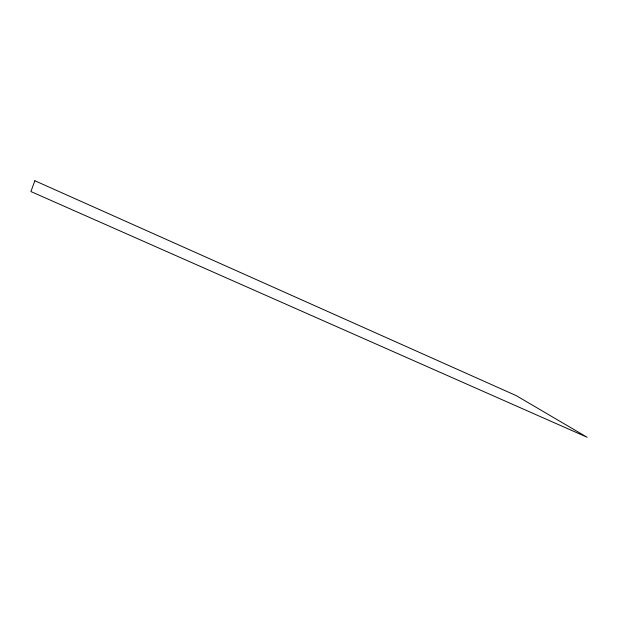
<?xml version="1.0" encoding="UTF-8"?>
<svg xmlns="http://www.w3.org/2000/svg" width="618" height="618" viewBox="0 0 618 618"><rect width="100%" height="100%" fill="white"/><g stroke="black" fill="none" stroke-linecap="round" stroke-linejoin="round"><path stroke-width="0.93" d="M34.871 180.75L30.9 191.549L587.1 437.25L516.138 395.582L34.871 180.75"/></g></svg>
